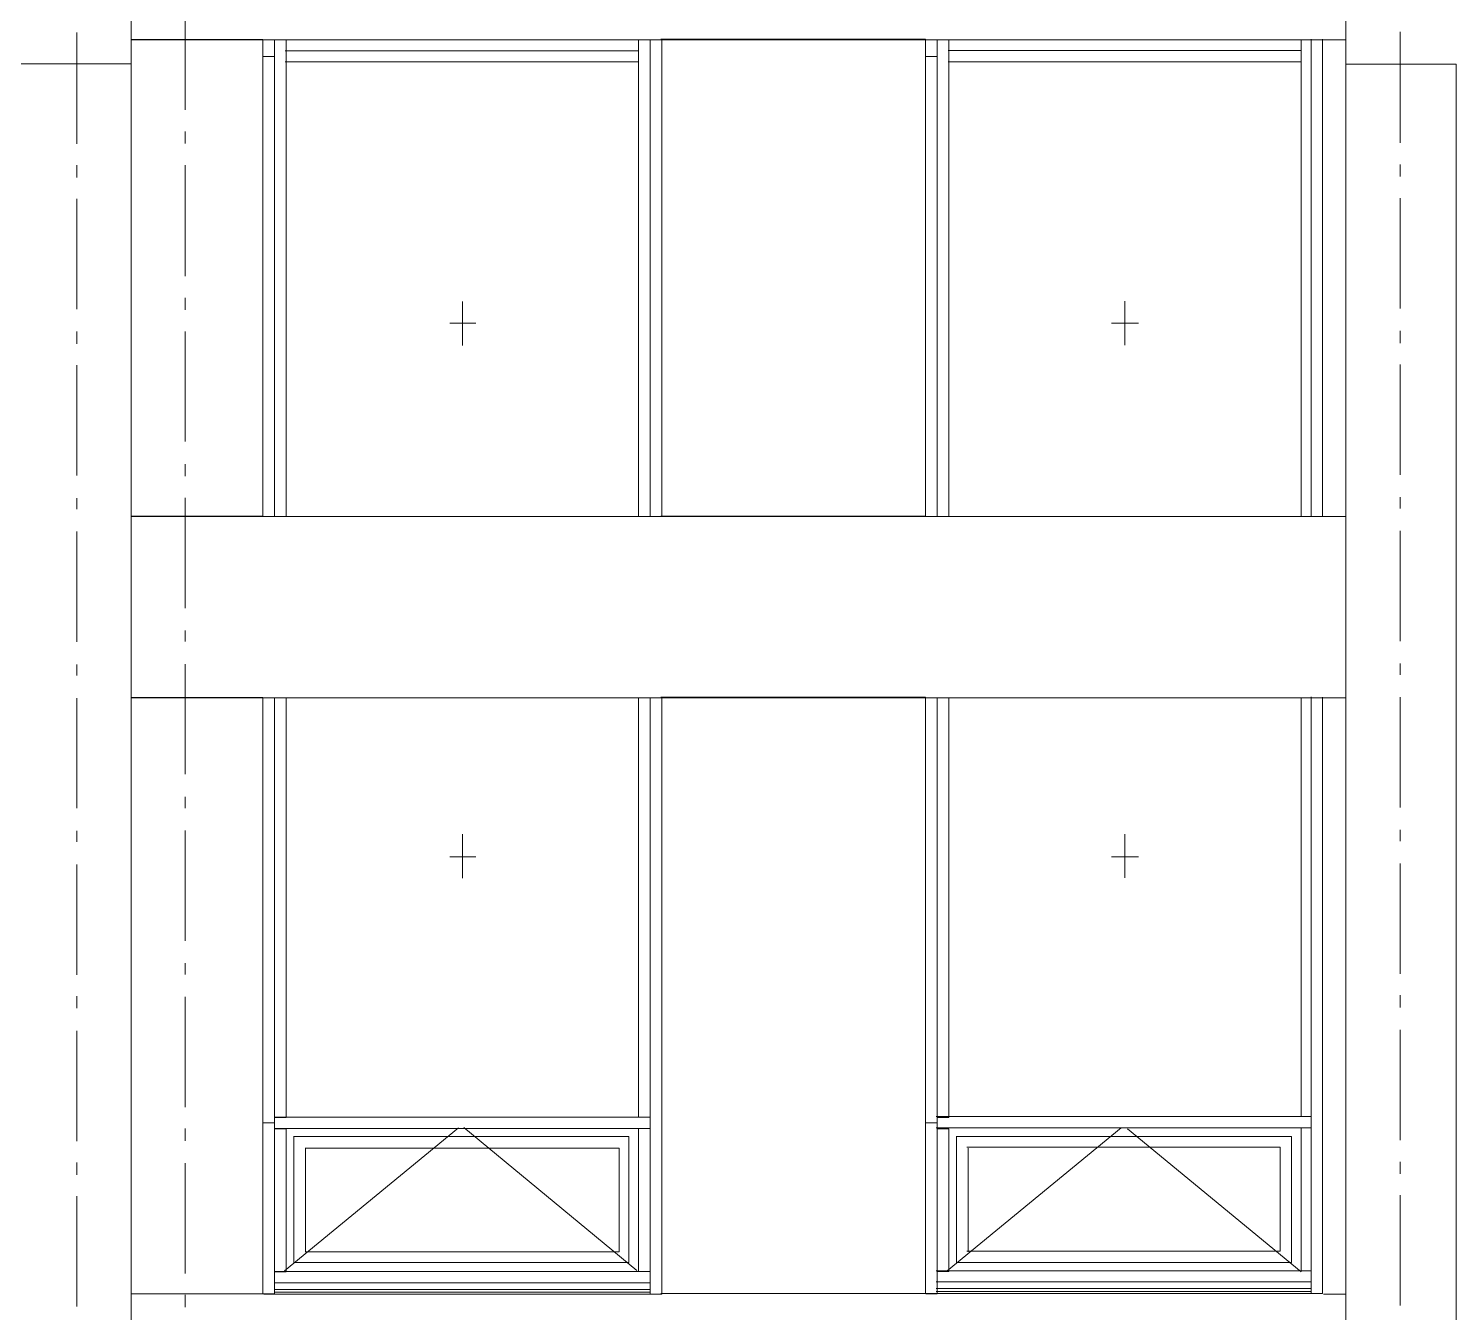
# Model space of a CAD drawing. Header units: millimetres. Extents: x -135211 to 49383, y -8033 to 228499.
# Drawn here: x -44308 to -37860, y 11556 to 17372 of the extents above; entities that cross this region are included whole.
import ezdxf

# ---------------------------------------------------------------- set-up
doc = ezdxf.new("R2010")
doc.units = ezdxf.units.MM
doc.layers.add('PDF _Геометрия', color=7, linetype='Continuous', true_color=0x1d1d1d)

msp = doc.modelspace()

# ---------------------------------------------------------------- linework, layer by layer
at = {"layer": 'PDF _Геометрия', "color": 7, "lineweight": 9}
for points in [[(-43844, 18139.6), (-43844, 17322.7), (-43844, 15163.7), (-43844, 14342.4), (-43844, 11641.8)], [(-43842, 17321), (-38342.7, 17321), (-38342.7, 18138.1), (-43842, 18138.1)], [(-43598.4, 17003.4), (-43598.4, 17503.2)], [(-44089.7, 16850), (-44089.7, 17353.5)], [(-38097.1, 16853.8), (-38097.1, 17357.4)], [(-43844, 15163.9), (-43247.4, 15163.9), (-43247.4, 15841.1), (-43247.4, 17322.9), (-43247.4, 15163.9), (-43247.4, 17246.8), (-43247.4, 17322.9), (-43844, 17322.9)], [(-43142.1, 17320.5), (-43142.1, 17244.3), (-43142.1, 15161.1)], [(-41545.3, 17322.2), (-41545.3, 17246.3), (-41545.3, 15163.4)], [(-41444.9, 15164.1), (-40246.7, 15164.1), (-40246.7, 15841.7), (-40246.7, 17323.3), (-40246.7, 15164.1), (-40246.7, 17246.9), (-40246.7, 17323.3), (-41444.9, 17323.3)], [(-41440, 17320.1), (-41440, 17244.1), (-41440, 15161)], [(-40141.4, 17320.8), (-40141.4, 17244.8), (-40141.4, 15162)], [(-38544.5, 17322.8), (-38544.5, 17246.8), (-38544.5, 15164.2)], [(-38448, 17323.4), (-38448, 17247.3), (-38448, 15164.3)], [(-38444.6, 15161.8), (-38342.7, 15161.8), (-38342.7, 17321), (-38444.6, 17321)], [(-43145.7, 17271.6), (-41545.3, 17271.6), (-41545.3, 17221), (-43145.7, 17221)], [(-43142.1, 17218.8), (-43142.1, 17269.7)], [(-40144.5, 17272.3), (-38544.5, 17272.3), (-38544.5, 17221.2), (-40144.5, 17221.2)], [(-40141.4, 17219.1), (-40141.4, 17270)], [(-44347.9, 17212.5), (-43844, 17212.5), (-43844, 6840.8), (-43844, 7442.3), (-43844, 10142.9), (-43844, 10959.8)], [(-38342.7, 10958.7), (-43842, 10958.7), (-38342.7, 10958.7), (-38342.7, 10141.6), (-43842, 10141.6), (-38342.7, 10141.6), (-38342.7, 7440.5), (-38342.7, 6839.3), (-38342.7, 17211)], [(-38342.3, 17210.9), (-37842.6, 17210.9), (-37842.6, 6838.9), (-37842.6, 7440.3), (-37842.6, 10141), (-37842.6, 10957.7)], [(-43598.4, 16851.2), (-43598.4, 16906.1)], [(-44089.7, 16697.4), (-44089.7, 16752.6)], [(-43598.4, 16250.3), (-43598.4, 16753.9)], [(-38097.1, 16701.5), (-38097.1, 16756.4)], [(-44089.7, 16100.4), (-44089.7, 16600.1)], [(-38097.1, 16104.6), (-38097.1, 16604.1)], [(-43598.4, 16097.5), (-43598.4, 16152.4)], [(-42343.7, 16135.9), (-42343.7, 15936.9)], [(-39343, 16136.8), (-39343, 15937.5)], [(-44089.7, 15944), (-44089.7, 15999.2)], [(-43598.4, 15501), (-43598.4, 16000.1)], [(-42400.5, 16037.4), (-42282.3, 16037.4)], [(-39404.3, 16037.6), (-39281.5, 16037.6)], [(-38097.1, 15947.6), (-38097.1, 16003.1)], [(-44089.7, 15347), (-44089.7, 15846.7)], [(-38097.1, 15350.7), (-38097.1, 15850.8)], [(-43598.4, 15344.3), (-43598.4, 15399.3)], [(-44089.7, 15194.4), (-44089.7, 15245.3)], [(-43598.4, 14747.3), (-43598.4, 15247)], [(-38097.1, 15198.4), (-38097.1, 15249.2)], [(-38444.6, 14340.6), (-38342.7, 14340.6), (-38342.7, 15161.8), (-43842, 15161.8)], [(-44089.7, 14593.6), (-44089.7, 15093.3)], [(-38097.1, 14597.4), (-38097.1, 15096.9)], [(-43598.4, 14595), (-43598.4, 14645.6)], [(-44089.7, 14441), (-44089.7, 14491.9)], [(-43598.4, 13994.1), (-43598.4, 14493.3)], [(-38097.1, 14445.1), (-38097.1, 14495.9)], [(-44089.7, 13840.2), (-44089.7, 14339.3)], [(-43247.4, 11641.7), (-43247.4, 11717.8), (-43247.4, 12416.5), (-43247.4, 14342.7), (-43844, 14342.7)], [(-43842, 14340.6), (-38342.7, 14340.6), (-38342.7, 11640.2), (-38444.6, 11640.2), (-38342.7, 11640.2)], [(-43194.8, 11691.2), (-43194.8, 11742), (-43194.8, 12389.8), (-43194.8, 12440.6), (-43194.8, 14341.3), (-43194.8, 12415.2), (-43245.6, 12415.2), (-43194.8, 12415.2), (-43194.8, 11716.6), (-43194.8, 11640.4), (-43245.6, 11640.4)], [(-43142.1, 14340.1), (-43142.1, 12439.3), (-43193, 12439.3)], [(-41545.3, 14342.4), (-41545.3, 12441.6)], [(-41492.6, 11640.4), (-41492.6, 11716.4), (-41492.6, 12414.7), (-41492.6, 14341.2), (-41492.6, 12440.5), (-41543.2, 12440.5)], [(-41490.6, 11638.9), (-41440, 11638.9), (-41440, 11714.9), (-41440, 12413.6), (-41440, 14339.6)], [(-40246.7, 11642.5), (-40246.7, 11718.3), (-40246.7, 12416.9), (-40246.7, 14342.9), (-41444.9, 14342.9)], [(-40194, 11691.6), (-40194, 11742.4), (-40194, 12390), (-40194, 12440.8), (-40194, 14341.6), (-40194, 12415.7), (-40244.8, 12415.7), (-40194, 12415.7), (-40194, 11717.3), (-40194, 11640.8), (-40244.8, 11640.8)], [(-40141.4, 14340.4), (-40141.4, 12439.6), (-40192.2, 12439.6)], [(-38500.7, 11644), (-38500.7, 11720.1), (-38500.7, 12418.5), (-38500.7, 14344.6), (-38500.7, 12443.5), (-38547.1, 12443.5)], [(-38544.5, 14342.4), (-38544.5, 12442.2)], [(-38498.6, 11642.5), (-38448, 11642.5), (-38448, 11718.7), (-38448, 12416.9), (-38448, 14343.4)], [(-38097.1, 13844.1), (-38097.1, 14343.6)], [(-43598.4, 13841.3), (-43598.4, 13892.4)], [(-44089.7, 13687.6), (-44089.7, 13738.5)], [(-43598.4, 13240.4), (-43598.4, 13740.1)], [(-38097.1, 13691.8), (-38097.1, 13742.6)], [(-42343.7, 13723.2), (-42343.7, 13524.2)], [(-39343, 13723.3), (-39343, 13524.7)], [(-42400.5, 13619.7), (-42282.3, 13619.7)], [(-39404.3, 13620.3), (-39281.5, 13620.3)], [(-44089.7, 13086.2), (-44089.7, 13585.9)], [(-38097.1, 13090.2), (-38097.1, 13589.7)], [(-43598.4, 13088.1), (-43598.4, 13138.7)], [(-44089.7, 12934.2), (-44089.7, 12988.9)], [(-43598.4, 12486.7), (-43598.4, 12986.4)], [(-38097.1, 12937.9), (-38097.1, 12993.4)], [(-38097.1, 12336.9), (-38097.1, 12836.4)], [(-44089.7, 12332.8), (-44089.7, 12832.5)], [(-43598.4, 12334.4), (-43598.4, 12389.4)], [(-43194.7, 12440.5), (-41492.6, 12440.5), (-41492.6, 12389.3), (-43194.7, 12389.3)], [(-43193, 12388.5), (-43142.1, 12388.5), (-43142.1, 11740.9), (-43193, 11740.9)], [(-43148.8, 11745.6), (-42361.2, 12393.2)], [(-42337.3, 12393.7), (-41554, 11746)], [(-41545.3, 12391), (-41545.3, 11743.2)], [(-41543.2, 12389.3), (-41492.6, 12389.3), (-41492.6, 11741.7), (-41543.2, 11741.7)], [(-40198.4, 12443.5), (-38500.7, 12443.5), (-38500.7, 12392.9), (-40198.4, 12392.9)], [(-40192.2, 12388.8), (-40141.4, 12388.8), (-40141.4, 11741.4), (-40192.2, 11741.4)], [(-40148.1, 11745.8), (-39360.5, 12393.5)], [(-39332, 12388.2), (-38544.5, 11740.6)], [(-38547.1, 12392.9), (-38500.7, 12392.9), (-38500.7, 11745.1), (-38547.1, 11745.1)], [(-38544.5, 12391.1), (-38544.5, 11743.5)], [(-44089.7, 12180.3), (-44089.7, 12235.5)], [(-43598.4, 11733.5), (-43598.4, 12232.7)], [(-38097.1, 12184.6), (-38097.1, 12239.5)], [(-44089.7, 11583.8), (-44089.7, 12083)], [(-38097.1, 11587.7), (-38097.1, 12087.2)], [(-43194.7, 11741.7), (-41492.6, 11741.7), (-41492.6, 11691.1), (-43194.7, 11691.1), (-41492.6, 11691.1), (-43194.7, 11691.1)], [(-40198.4, 11745.1), (-38500.7, 11745.1), (-38500.7, 11694.6), (-40198.4, 11694.6), (-38500.7, 11694.6), (-40198.4, 11694.6)], [(-43598.4, 11581.3), (-43598.4, 11636.2)], [(-41492.6, 11648.9), (-43194.7, 11648.9)], [(-38500.7, 11652.1), (-40198.4, 11652.1)]]:
    msp.add_lwpolyline(points, dxfattribs=at)
for points in [[(-43194.8, 17245.5), (-43194.8, 15162.5), (-43194.8, 17245.5), (-43194.8, 17321.7), (-43194.8, 17245.5), (-43245.6, 17245.5)], [(-41492.6, 17245.2), (-41492.6, 17321.1)], [(-41440, 15161), (-41440, 17320.1), (-41440, 15838.3)], [(-40194, 17245.6), (-40194, 15162.8), (-40194, 17245.6), (-40194, 17322), (-40194, 17245.6), (-40244.8, 17245.6)], [(-38500.7, 17248.6), (-38500.7, 17324.7)], [(-38448, 15164.3), (-38448, 17323.4), (-38448, 15841.6)], [(-41492.6, 15162.2), (-41492.6, 17245.2)], [(-38500.7, 15165.6), (-38500.7, 17248.6)], [(-43247.4, 14342.7), (-43247.4, 11641.7), (-43844, 11641.7), (-43247.4, 11641.7)], [(-41440, 11638.9), (-41440, 14339.6), (-41440, 11638.9), (-43243.2, 11638.9)], [(-40246.7, 11642.5), (-41444.9, 11642.5), (-40246.7, 11642.5), (-40246.7, 14342.9)], [(-38448, 11642.5), (-38448, 14343.4), (-38448, 11642.5), (-40247.3, 11642.5)], [(-43109, 11782.4), (-41589.1, 11782.4), (-41589.1, 12353.5), (-43109, 12353.5), (-41589.1, 12353.5), (-41589.1, 11782.4)], [(-43107, 12352.6), (-43107, 11781)], [(-40108.1, 11782.6), (-38588.4, 11782.6), (-38588.4, 12353.8), (-40108.1, 12353.8), (-38588.4, 12353.8), (-38588.4, 11782.6)], [(-40106.3, 12352.8), (-40106.3, 11781.7)], [(-43055.5, 11831.2), (-41633, 11831.2), (-41633, 12300.8), (-43055.5, 12300.8), (-41633, 12300.8), (-41633, 11831.2)], [(-43054.4, 12300.4), (-43054.4, 11830.3)], [(-40059, 11834.6), (-38641, 11834.6), (-38641, 12304.6), (-40059, 12304.6), (-38641, 12304.6), (-38641, 11834.6)], [(-40053.7, 12300.8), (-40053.7, 11831)], [(-41492.6, 11661.2), (-43194.7, 11661.2)], [(-43194.7, 11661.2), (-41492.6, 11661.2)], [(-38500.7, 11664.9), (-40198.4, 11664.9)], [(-40198.4, 11664.9), (-38500.7, 11664.9)]]:
    msp.add_lwpolyline(points, close=True, dxfattribs=at)

doc.saveas('drawing.dxf')
